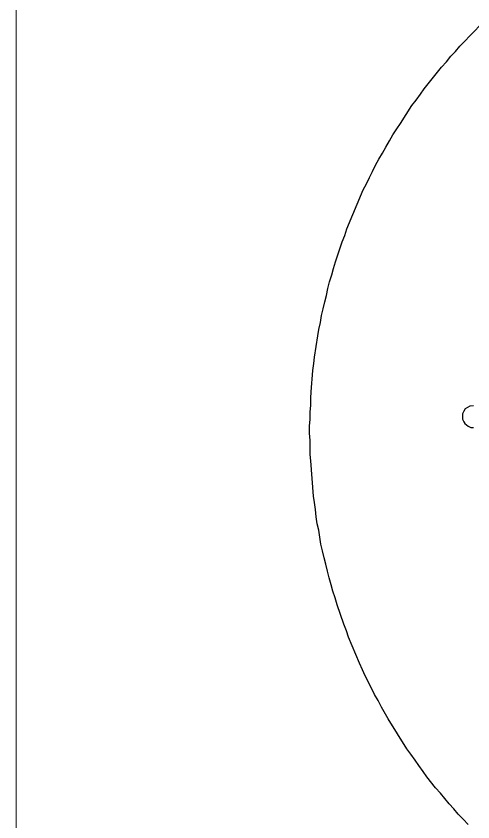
# Model space of a CAD drawing. Header units: inches. Extents: x 0 to 11, y 0.3 to 17.
# Drawn here: x 0.308 to 1.012, y 5.968 to 7.209 of the extents above; entities that cross this region are included whole.
import ezdxf

# ---------------------------------------------------------------- set-up
doc = ezdxf.new("R2010")
doc.units = ezdxf.units.IN
doc.header["$MEASUREMENT"] = 0
doc.layers.add('Layer 1', color=7, linetype='Continuous')

msp = doc.modelspace()

# ---------------------------------------------------------------- linework, layer by layer
at = {"layer": 'Layer 1', "color": 7, "lineweight": 18, "true_color": 0xffffff}
msp.add_lwpolyline([(0.3075, 16.6292), (0.3075, 0.3292)], dxfattribs=at)
at = {"layer": 'Layer 1', "color": 7, "lineweight": 25, "true_color": 0xffffff}
for points in [[(1.0042, 5.9642), (0.9967, 5.9725), (0.9892, 5.98), (0.9825, 5.9883), (0.975, 5.9958), (0.9617, 6.0125), (0.9542, 6.0208), (0.9408, 6.0375), (0.935, 6.0458), (0.9283, 6.055), (0.9225, 6.0633), (0.9158, 6.0725), (0.91, 6.0808), (0.8808, 6.1267), (0.8708, 6.145), (0.8658, 6.155), (0.86, 6.1642), (0.8558, 6.1733), (0.8458, 6.1933), (0.8417, 6.2025), (0.8367, 6.2125), (0.82, 6.2525), (0.8167, 6.2625), (0.8125, 6.2725), (0.8025, 6.3025), (0.7992, 6.3133), (0.7958, 6.3233), (0.7933, 6.3333), (0.79, 6.3442), (0.7875, 6.3542), (0.785, 6.365), (0.7825, 6.375), (0.78, 6.3858), (0.7775, 6.3958), (0.7742, 6.4175), (0.7717, 6.4275), (0.77, 6.4383), (0.7692, 6.4492), (0.7675, 6.46), (0.7658, 6.47), (0.7617, 6.5242), (0.7608, 6.5342), (0.7608, 6.5558), (0.76, 6.5667), (0.76, 6.5775), (0.7608, 6.5883), (0.7608, 6.5992), (0.7617, 6.61), (0.7617, 6.6208), (0.7625, 6.6308), (0.765, 6.6633), (0.7667, 6.6742), (0.7675, 6.6842), (0.7725, 6.7167), (0.7742, 6.7267), (0.7767, 6.7375), (0.7783, 6.7483), (0.7808, 6.7583), (0.7833, 6.7692), (0.7858, 6.7792), (0.7883, 6.79), (0.7908, 6.8), (0.7942, 6.8108), (0.7967, 6.8208), (0.8, 6.8308), (0.8033, 6.8417), (0.81, 6.8617), (0.8142, 6.8717), (0.8175, 6.8817), (0.8425, 6.9417), (0.8475, 6.9508), (0.8525, 6.9608), (0.8567, 6.97), (0.8617, 6.98), (0.8667, 6.9892), (0.8725, 6.9983), (0.8775, 7.0075), (0.8833, 7.0175), (0.8883, 7.0267), (0.8942, 7.0358), (0.9, 7.0442), (0.9175, 7.0717), (0.9242, 7.08), (0.9308, 7.0892), (0.9367, 7.0975), (0.9633, 7.1308), (0.9708, 7.1392), (0.9775, 7.1475), (0.985, 7.155), (0.9917, 7.1633), (0.9992, 7.1708), (1.0067, 7.1792), (1.0292, 7.2017)], [(1.0125, 6.6092), (1.0067, 6.6083), (1.0033, 6.6067), (1, 6.6042), (0.9975, 6.6008), (0.9958, 6.5967), (0.9958, 6.5883), (0.9975, 6.5842), (0.9992, 6.5817), (1.0042, 6.5775), (1.0083, 6.5758), (1.0125, 6.5758)]]:
    msp.add_lwpolyline(points, dxfattribs=at)

doc.saveas('drawing.dxf')
